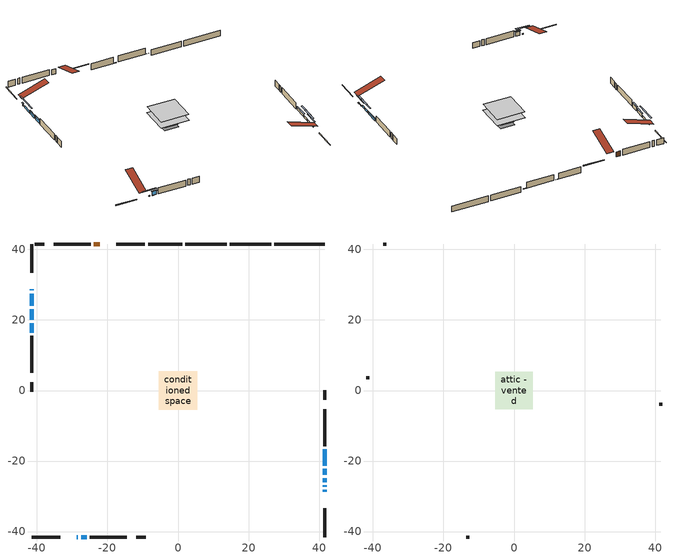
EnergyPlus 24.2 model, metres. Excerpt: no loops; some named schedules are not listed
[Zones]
conditioned space
 floor outside (Floor1 construction): -0.86,-0.86 -0.86,0.86 0.86,0.86 0.86,-0.86 z1.68
 floor adiabatic (AdiabaticFloorConstruction): -5.4,-5.4 -5.4,5.4 5.4,5.4 5.4,-5.4 z1.68
 floor foundation (Slab1 construction): -2.74,-2.74 -2.74,2.74 2.74,2.74 2.74,-2.74 z-1.88
 floor foundation (Slab1 construction 1): -2.48,-2.48 -2.48,2.48 2.48,2.48 2.48,-2.48 z-0.76
 floor foundation (Slab2 construction): -2.63,-2.63 -2.63,2.63 2.63,2.63 2.63,-2.63 z-1.88
 floor foundation (Slab2 construction 1): -2.39,-2.39 -2.39,2.39 2.39,2.39 2.39,-2.39 z-0.76
 wall outside (RimJoist1 construction): -9.41,41.55 -17.58,41.55 / -41.55,-41.55 -33.38,-41.55 / -41.55,41.55 -41.55,33.38 / 41.55,-41.55 41.55,-33.38 z1.68:1.98
 wall outside (AdiabaticWallConstruction 1): -22.19,41.55 -23.84,41.55 z1.68:3.71
 wall outside (AdiabaticWallConstruction): 41.55,-28.78 41.55,-28.21 z1.68:1.86; -41.55,28.77 -41.55,28.37 z1.68:2.8; 41.55,-27.29 41.55,-26.93 / -28.78,-41.55 -28.42,-41.55 z1.68:1.97; 41.55,-26.01 41.55,-24.89 / 41.55,-23.96 41.55,-22.23 / -41.55,27.44 -41.55,23.98 z1.68:2.54; 41.55,-21.3 41.55,-16.7 z1.68:2.62; -27.49,-41.55 -25.92,-41.55 z1.68:3.31; -41.55,23.05 -41.55,20.03 z1.68:2.91; -41.55,19.1 -41.55,16.41 z1.68:3.26
 wall outside (Wall1 construction): -24.77,41.55 -35.27,41.55 / -24.99,-41.55 -14.49,-41.55 / -41.55,15.48 -41.55,4.98 / 41.55,-15.77 41.55,-5.27 z1.68:4.12
 wall outside (Wall3 construction): -37.96,41.55 -40.62,41.55 / -11.81,-41.55 -9.14,-41.55 / -41.55,2.3 -41.55,-0.37 / 41.55,-2.58 41.55,0.08 z1.68:4.12
 wall foundation (FoundationWall1 construction): 27.35,41.55,-1.88 27.35,41.55,0.46 40.13,41.55,0.46 40.13,41.55,0.42 41.55,41.55,0.42 41.55,41.55,-1.88
 wall foundation (FoundationWall1 construction 1): 14.72,41.55,-1.88 14.72,41.55,0.46 25.25,41.55,0.46 25.25,41.55,0.42 26.42,41.55,0.42 26.42,41.55,-1.88
 wall foundation (FoundationWall2 construction): 2.09,41.55,-0.76 2.09,41.55,1.68 12.49,41.55,1.68 12.49,41.55,-0.66 13.79,41.55,-0.66 13.79,41.55,-0.76
 wall foundation (FoundationWall2 construction 1): -8.48,41.55,-0.76 -8.48,41.55,1.68 0.09,41.55,1.68 0.09,41.55,-0.66 1.16,41.55,-0.66 1.16,41.55,-0.76
 window (WindowConstruction 5): 41.55,-28.77 41.55,-28.22 z1.68:1.86
 window (WindowConstruction 4): -41.55,28.77 -41.55,28.37 z1.68:2.8
 window (WindowConstruction 6): 41.55,-27.29 41.55,-26.94 z1.68:1.97
 window (WindowConstruction 7): 41.55,-26.01 41.55,-24.89 z1.68:2.54
 window (WindowConstruction 8): 41.55,-23.96 41.55,-22.23 z1.68:2.54
 window (WindowConstruction 9): -28.77,-41.55 -28.42,-41.55 z1.68:1.97
 window (WindowConstruction 10): -41.55,27.44 -41.55,23.98 z1.68:2.54
 window (WindowConstruction): 41.55,-21.3 41.55,-16.7 z1.68:2.62
 window (WindowConstruction 1): -27.49,-41.55 -25.92,-41.55 z1.68:3.3
 window (WindowConstruction 2): -41.55,23.05 -41.55,20.03 z1.68:2.91
 window (WindowConstruction 3): -41.55,19.1 -41.55,16.41 z1.68:3.26
 door (Door): -22.19,41.55 -23.84,41.55 z1.68:3.71
 ceiling adiabatic (AdiabaticFloorConstruction): 5.4,-5.4 5.4,5.4 -5.4,5.4 -5.4,-5.4 z1.68
attic - vented
 floor to conditioned space (Floor2 construction Reversed): -5.35,-5.35 -5.35,5.35 5.35,5.35 5.35,-5.35 z4.12
 wall outside (Wall2 construction): -36.2,41.55 -37.03,41.55 / -13.56,-41.55 -12.74,-41.55 / -41.55,4.06 -41.55,3.23 / 41.55,-4.34 41.55,-3.51 z1.68:4.12
 roof outside (Roof1 construction): -21.26,41.55,4.12 -21.26,31.12,7.59 -18.51,31.12,7.59 -18.51,41.55,4.12; -29.7,-41.55,4.12 -29.7,-31.12,7.59 -32.45,-31.12,7.59 -32.45,-41.55,4.12; -41.55,29.7,4.12 -31.12,29.7,7.59 -31.12,32.45,7.59 -41.55,32.45,4.12; 41.55,-29.7,4.12 31.12,-29.7,7.59 31.12,-32.45,7.59 41.55,-32.45,4.12
shading: 41.55,-28.02 41.55,-28.97 41.96,-28.97 41.96,-28.02 z2.06; -41.55,28.17 -41.55,28.97 -41.96,28.97 -41.96,28.17 z3; 41.55,-24.47 41.55,-29.76 41.96,-29.76 41.96,-24.47 z4.44; 41.55,-22.42 41.55,-28.48 41.96,-28.48 41.96,-22.42 z5.01; 41.55,-19.76 41.55,-26.43 41.96,-26.43 41.96,-19.76 z5.01; -25.95,-41.55 -31.24,-41.55 -31.24,-41.96 -25.95,-41.96 z4.44; -41.55,21.51 -41.55,29.91 -41.96,29.91 -41.96,21.51 z5.01; 41.55,-16.49 41.55,-21.5 41.96,-21.5 41.96,-16.49 z2.82; -25.72,-41.55 -27.7,-41.55 -27.7,-41.96 -25.72,-41.96 z3.51; -41.55,19.83 -41.55,23.25 -41.96,23.25 -41.96,19.83 z3.11; -41.55,16.21 -41.55,19.3 -41.96,19.3 -41.96,16.21 z3.46
[Building]
Building 1: Terrain=Suburbs
[Site:Location]
Saskatoon Intl AP_SK: Latitude {deg}=52.17; Longitude {deg}=-106.7; Time Zone {hr}=-6; Elevation {m}=504; Keep Site Location Information=Yes
[Site:GroundTemperature:Shallow]
-3.29371, -5.9198, -6.13011, -4.88389, 0.118965, 5.09852, 9.41553, 12.1502, 12.3826, 10.1583, 5.95142, 1.12462
[Site:WaterMainsTemperature]
Calculation Method=Schedule; Temperature Schedule=mains temperature schedule
[Material] Roughness=Rough; Thermal Absorptance=0.9
Name | Thickness {m} | Conductivity {W/m-K} | Density {kg/m3} | Specific Heat {J/kg-K} | Solar Absorptance | Visible Absorptance
asphalt or fiberglass shingles | 0.00635 | 0.162714 | 1121.4 | 1465.45 | 0.84 | 0.84
ceiling loosefill ins | 0.169333 | 0.0480833 | 16.02 | 1046.75 | 0.7 | 0.7
ceiling stud and cavity | 0.1397 | 0.392753 | 65.682 | 1177.47 | 0.7 | 0.7
concrete 4.0 in. | 0.1016 | 1.803125 | 2242.8 | 837.4 | 0.7 | 0.7
concrete 8.0 in. | 0.2032 | 1.803125 | 2242.8 | 837.4 | 0.7 | 0.7
door material | 0.04445 | 0.0451087 | 512.64 | 1214.23 | 0.7 | 0.7
exterior vertical ins; exterior vertical ins 2 | 0.0471996 | 0.029427 | 32.04 | 1214.23 | 0.7 | 0.7
exterior vertical ins 1; exterior vertical ins 3 | 0.0427865 | 0.029427 | 32.04 | 1214.23 | 0.7 | 0.7
floor covering | 0.0127 | 0.0433444 | 54.468 | 1339.84 | 0.6 | 0.6
floor rigid ins; rim joist rigid ins; wall rigid ins | 0.051816 | 0.029427 | 32.04 | 1214.23 | 0.7 | 0.7
floor rigid ins 1; wall rigid ins 1 | 0.512978 | 0.029427 | 32.04 | 1214.23 | 0.7 | 0.7
floor stud and cavity | 0.1397 | 0.353874 | 92.3553 | 1139.71 | 0.7 | 0.7
floor stud and cavity 1 | 0.1397 | 1.75129 | 37.0049 | 1207.88 | 0.7 | 0.7
furniture material conditioned space 1 | 0.1524 | 0.115458 | 640.8 | 1214.23 | 0.6 | 0.6
gypsum board | 0.0127 | 0.160291 | 801 | 837.4 | 0.6 | 0.6
gypsum board 1 | 0.0127 | 0.160291 | 801 | 837.4 | 0.7 | 0.7
osb sheathing 0.5 in. | 0.0127 | 0.115458 | 512.64 | 1214.23 | 0.7 | 0.7
osb sheathing 0.75 in. | 0.01905 | 0.115458 | 512.64 | 1214.23 | 0.7 | 0.7
osb sheathing 2.0 in. | 0.0508 | 0.115458 | 512.64 | 1214.23 | 0.7 | 0.7
rim joist stud and cavity | 0.0508 | 0.060919 | 125.044 | 1163.47 | 0.6 | 0.6
slab rigid ins | 0.0378081 | 0.029427 | 32.04 | 1214.23 | 0.7 | 0.7
slab rigid ins 1 | 0.0107772 | 0.029427 | 32.04 | 1214.23 | 0.7 | 0.7
wall stud and cavity | 0.1397 | 0.233353 | 139.0536 | 1170.24 | 0.7 | 0.7
wall stud and cavity 1 | 0.0889 | 6.1454 | 50.32683 | 1063.81 | 0.6 | 0.6
wall stud and cavity 2 | 0.1397 | 0.260183 | 139.0536 | 1170.24 | 0.7 | 0.7
wall stud and cavity 3 | 0.0889 | 0.380278 | 52.3479 | 1209.89 | 0.7 | 0.7
wall stud and cavity 4 | 0.0889 | 0.391764 | 83.0341 | 1211.67 | 0.7 | 0.7
wood siding | 0.0254 | 0.102417 | 544.68 | 1172.36 | 0.4 | 0.4
wood siding 1 | 0.00254 | 0.102417 | 544.68 | 1172.36 | 0.4 | 0.4
wood siding 2; wood siding 3; wood siding 4 | 0.0254 | 0.102417 | 544.68 | 1172.36 | 0.7 | 0.7
[WindowMaterial:SimpleGlazingSystem]
Name | U-Factor {W/m2-K} | Solar Heat Gain Coefficient
WindowMaterial | 2.9378 | 0.65
WindowMaterial 1 | 2.89692 | 0.69
WindowMaterial 2 | 2.909975 | 0.68
WindowMaterial 3 | 2.881585 | 0.7
WindowMaterial 4 | 3.01729 | 0.57
WindowMaterial 5 | 6.492793 | 0.49
WindowMaterial 6 | 3.26258 | 0.43
WindowMaterial 7 | 2.94348 | 0.64
WindowMaterial 8 | 2.92814 | 0.66
WindowMaterial 9 | 3.24952 | 0.43
[Construction]
AdiabaticFloorConstruction: floor stud and cavity 1, floor rigid ins 1, osb sheathing 0.75 in., floor covering
AdiabaticWallConstruction: wood siding 3, wall rigid ins 1, wall stud and cavity 3, gypsum board
AdiabaticWallConstruction 1: wood siding 4, wall rigid ins 1, wall stud and cavity 3, gypsum board
Door: door material
Floor1 construction: floor stud and cavity, floor rigid ins, osb sheathing 0.75 in., floor covering
Floor2 construction Reversed: gypsum board, ceiling stud and cavity, ceiling loosefill ins
FoundationWall1 construction; FoundationWall1 construction 1; FoundationWall2 construction; FoundationWall2 construction 1: concrete 8.0 in., gypsum board 1
furniture construction conditioned space 1: furniture material conditioned space 1
PartitionWallConstruction: gypsum board, wall stud and cavity 4, gypsum board
RimJoist1 construction: wood siding 2, rim joist rigid ins, osb sheathing 2.0 in., rim joist stud and cavity
Roof1 construction: asphalt or fiberglass shingles
Slab1 construction; Slab1 construction 1: slab rigid ins, concrete 4.0 in.
Slab2 construction; Slab2 construction 1: slab rigid ins 1, concrete 4.0 in.
Wall1 construction: wood siding, wall rigid ins, osb sheathing 0.5 in., wall stud and cavity, gypsum board
Wall2 construction: wood siding 1, wall stud and cavity 1
Wall3 construction: wood siding, wall rigid ins, osb sheathing 0.5 in., wall stud and cavity 2, gypsum board
WindowConstruction: WindowMaterial
WindowConstruction 1: WindowMaterial 1
WindowConstruction 10; WindowConstruction 8: WindowMaterial 8
WindowConstruction 2: WindowMaterial 2
WindowConstruction 3: WindowMaterial 3
WindowConstruction 4: WindowMaterial 4
WindowConstruction 5: WindowMaterial 5
WindowConstruction 6: WindowMaterial 6
WindowConstruction 7: WindowMaterial 7
WindowConstruction 9: WindowMaterial 9
[Zone] Multiplier=1; Part of Total Floor Area=Yes
Name | Volume {m3}
attic - vented | 64.6924
conditioned space | 554.3
[Space]
Name | Zone | Volume {m3}
attic - vented 1 | attic - vented | 64.6924
conditioned space 1 | conditioned space | 554.3
[ZoneInfiltration:EffectiveLeakageArea]
infil attic - vented 1: Zone or Space=attic - vented 1; Schedule=Always On Discrete; Effective Air Leakage Area {cm2}=3930.51; Stack Coefficient=0.000411292; Wind Coefficient=1.37024e-05
[ZoneMixing]
whole house fan mix: Zone or Space=attic - vented; Schedule=Always On Continuous; Design Flow Rate Calculation Method=Flow/Zone; Design Flow Rate {m3/s}=0; Source Zone or Space=conditioned space
[SurfaceProperty:ExposedFoundationPerimeter] Exposed Perimeter Calculation Method=TotalExposedPerimeter
Name | Total Exposed Perimeter {m}
Slab1 | 14.2076
Slab1 1; Slab2 | 11.7004
Slab2 1 | 9.63561
[InternalMass] Zone or ZoneList=conditioned space; Space or SpaceList=conditioned space 1
Name | Construction | Surface Area {m2}
furniture mass conditioned space 1 | furniture construction conditioned space 1 | 89.852
partition wall mass | PartitionWallConstruction | 224.63
[Lights]
interior lighting: Zone or ZoneList or Space or SpaceList=conditioned space 1; Schedule=interior lighting schedule; Design Level Calculation Method=LightingLevel; Lighting Level {W}=343.2; Return Air Fraction=0; Fraction Radiant=0.6; Fraction Visible=0.2; Fraction Replaceable=1
[People]
occupants: Zone or ZoneList or Space or SpaceList=conditioned space 1; Number of People Schedule=occupants schedule; Number of People Calculation Method=People; Number of People=3; Fraction Radiant=0.314171; Sensible Heat Fraction=0.56303; Activity Level Schedule=occupants activity schedule; Carbon Dioxide Generation Rate {m3/s-W}=0; Enable ASHRAE 55 Comfort Warnings=No; Mean Radiant Temperature Calculation Type=EnclosureAveraged
[ElectricEquipment] Zone or ZoneList or Space or SpaceList=conditioned space 1; Design Level Calculation Method=EquipmentLevel
Name | Schedule | Design Level {W} | Fraction Latent | Fraction Radiant | Fraction Lost
clothes dryer | clothes dryer schedule | 140.772 | 0.015 | 0.081 | 0.85
clothes washer | clothes washer schedule | 32.1985 | 0.03 | 0.162 | 0.7
cooking range | cooking range schedule | 215.147 | 0.08 | 0.432 | 0.2
dishwasher | dishwasher schedule | 66.8632 | 0.3 | 0.18 | 0.4
fridge | fridge schedule | 72.9452 | 0 | 0.6 | 0
mech vent house fan | mech vent house fan schedule | 22.4 | 0 | 0 | 1
mech vent house fan cfis | mech vent house fan cfis schedule | 0 | 0 | 0 | 0
misc plug loads | misc plug loads schedule | 494.7 | 0.045 | 0.513 | 0.1
whole house fan | Always On Discrete | 0 | 0 | 0 | 1
[OtherEquipment] Zone or ZoneList or Space or SpaceList=conditioned space 1; Design Level Calculation Method=EquipmentLevel
Name | Fuel Type | Schedule | Design Level {W} | Fraction Latent | Fraction Radiant | Fraction Lost
clothes dryer 1 | Electricity | clothes dryer schedule | 0 | 0.015 | 0.081 | 0.85
cooking range 1 | Electricity | cooking range schedule | 0 | 0.08 | 0.432 | 0.2
general water use latent | None | general water use schedule | 62.594 | 1 | 0 | 0
general water use sensible | None | general water use schedule | -61.6891 | 0 | 0.6 | 0
mech vent house fan latent load | None | Always On Discrete | 0 | 1 | 0 | 0
mech vent house fan sensible load | None | Always On Discrete | 0 | 0 | 0 | 0
water heater energy adjustment1 | NaturalGas | Always On Discrete | 0.01 | 0 | 0 | 1
[ZoneInfiltration:DesignFlowRate] Zone or ZoneList or Space or SpaceList=conditioned space 1; Schedule=Always On Discrete; Design Flow Rate Calculation Method=Flow/Zone; Design Flow Rate {m3/s}=0
infil flow; natural vent flow; whole house fan flow
[AvailabilityManager:Scheduled]
central ac and furnace airloop Availability Manager: Schedule=Always On Discrete
[Foundation:Kiva] Initial Indoor Air Temperature {C}=21; Wall Depth Below Slab {m}=0.2032; Custom Block X Position 1 {m}=0.2159; Custom Block Z Position 1 {m}=0
Name | Wall Height Above Grade {m} | Custom Block Material Name 1 | Custom Block Depth 1 {m}
Foundation Kiva 1 | 0.460004 | exterior vertical ins | 2.34001
Foundation Kiva 2 | 1.68 | exterior vertical ins 1 | 2.43998
Foundation Kiva 3 | 0.460004 | exterior vertical ins 2 | 2.34001
Foundation Kiva 4 | 1.68 | exterior vertical ins 3 | 2.43998
[Foundation:Kiva:Settings]
Soil Conductivity {W/m-K}=0.849921; Soil Density {kg/m3}=1842.3; Soil Specific Heat {J/kg-K}=418.7; Ground Solar Absorptivity=0.9; Ground Thermal Absorptivity=0.9; Ground Surface Roughness {m}=0.03; Far-Field Width {m}=40; Deep-Ground Boundary Condition=ZeroFlux; Deep-Ground Depth {m}=40; Minimum Cell Dimension {m}=0.2; Maximum Cell Growth Coefficient=3; Simulation Timestep=Timestep
[Exterior:Lights]
exterior lighting: Schedule=exterior lighting schedule; Design Level {W}=75.6
[EnergyManagementSystem:GlobalVariable]
central_ac_and_furnace_airloop_Fan_RTF
infil_program_Qfan
infil_program_Qinf
natural_vent_program_Qnv
natural_vent_program_Qwhf
[EnergyManagementSystem:Sensor]
Name | Output:Variable or Output:Meter Index Key | Output:Variable or Output:Meter
airflow_gain | infil flow | Infiltration Sensible Heat Gain Energy
airflow_gain_1 | natural vent flow | Infiltration Sensible Heat Gain Energy
airflow_gain_2 | whole house fan flow | Infiltration Sensible Heat Gain Energy
airflow_loss | infil flow | Infiltration Sensible Heat Loss Energy
airflow_loss_1 | natural vent flow | Infiltration Sensible Heat Loss Energy
airflow_loss_2 | whole house fan flow | Infiltration Sensible Heat Loss Energy
clg_load_cond |  | Cooling:EnergyTransfer:Zone:CONDITIONED SPACE
clg_sp_s; clg_sp_s_1 | cooling setpoint | Schedule Value
clothes_dryer_exhaust_0_sch_s | clothes dryer exhaust 0 schedule | Schedule Value
cool_season | cooling season schedule | Schedule Value
htg_load_cond |  | Heating:EnergyTransfer:Zone:CONDITIONED SPACE
htg_sp_s; htg_sp_s_1 | heating setpoint | Schedule Value
ig_ee_conv | clothes dryer | Electric Equipment Convective Heating Energy
ig_ee_conv_2 | cooking range | Electric Equipment Convective Heating Energy
ig_ee_conv_4 | fridge | Electric Equipment Convective Heating Energy
ig_ee_conv_5 | misc plug loads | Electric Equipment Convective Heating Energy
ig_ee_conv_6 | whole house fan | Electric Equipment Convective Heating Energy
ig_ee_rad | clothes dryer | Electric Equipment Radiant Heating Energy
ig_ee_rad_2 | cooking range | Electric Equipment Radiant Heating Energy
ig_ee_rad_4 | fridge | Electric Equipment Radiant Heating Energy
ig_ee_rad_5 | misc plug loads | Electric Equipment Radiant Heating Energy
ig_ee_rad_6 | whole house fan | Electric Equipment Radiant Heating Energy
ig_lgt_conv | interior lighting | Lights Convective Heating Energy
ig_lgt_rad | interior lighting | Lights Radiant Heating Energy
ig_lgt_vis | interior lighting | Lights Visible Radiation Heating Energy
ig_oe_conv | clothes dryer 1 | Other Equipment Convective Heating Energy
ig_oe_conv_1 | cooking range 1 | Other Equipment Convective Heating Energy
ig_oe_conv_2 | general water use latent | Other Equipment Convective Heating Energy
ig_oe_conv_3 | general water use sensible | Other Equipment Convective Heating Energy
ig_oe_conv_4 | water heater energy adjustment1 | Other Equipment Convective Heating Energy
ig_oe_rad | clothes dryer 1 | Other Equipment Radiant Heating Energy
ig_oe_rad_1 | cooking range 1 | Other Equipment Radiant Heating Energy
ig_oe_rad_2 | general water use latent | Other Equipment Radiant Heating Energy
ig_oe_rad_3 | general water use sensible | Other Equipment Radiant Heating Energy
ig_oe_rad_4 | water heater energy adjustment1 | Other Equipment Radiant Heating Energy
ig_ppl_conv | occupants | People Convective Heating Energy
ig_ppl_rad | occupants | People Radiant Heating Energy
im_conv | furniture mass conditioned space 1 | Surface Inside Face Convection Heat Gain Energy
im_conv_1 | partition wall mass | Surface Inside Face Convection Heat Gain Energy
im_ig | furniture mass conditioned space 1 | Surface Inside Face Internal Gains Radiation Heat Gain Energy
im_ig_1 | partition wall mass | Surface Inside Face Internal Gains Radiation Heat Gain Energy
im_lgt | furniture mass conditioned space 1 | Surface Inside Face Lights Radiation Heat Gain Energy
im_lgt_1 | partition wall mass | Surface Inside Face Lights Radiation Heat Gain Energy
im_sol | furniture mass conditioned space 1 | Surface Inside Face Solar Radiation Heat Gain Energy
im_sol_1 | partition wall mass | Surface Inside Face Solar Radiation Heat Gain Energy
im_surf | furniture mass conditioned space 1 | Surface Inside Face Net Surface Thermal Radiation Heat Gain Energy
im_surf_1 | partition wall mass | Surface Inside Face Net Surface Thermal Radiation Heat Gain Energy
mv_conv | mech vent house fan | Electric Equipment Convective Heating Energy
mv_conv_1 | mech vent house fan cfis | Electric Equipment Convective Heating Energy
mv_conv_2 | mech vent house fan latent load | Other Equipment Convective Heating Energy
mv_conv_3 | mech vent house fan sensible load | Other Equipment Convective Heating Energy
mv_rad | mech vent house fan | Electric Equipment Radiant Heating Energy
mv_rad_1 | mech vent house fan cfis | Electric Equipment Radiant Heating Energy
mv_rad_2 | mech vent house fan latent load | Other Equipment Radiant Heating Energy
mv_rad_3 | mech vent house fan sensible load | Other Equipment Radiant Heating Energy
natural_vent_s | natural vent schedule | Schedule Value
out_pb_s |  | Site Outdoor Air Barometric Pressure
out_wt_s |  | Site Outdoor Air Humidity Ratio
site_vw_s |  | Site Wind Speed
ss_back_out | Window1 | Surface Window Shortwave from Zone Back Out Window Heat Transfer Rate
ss_back_out_1 | Window10 | Surface Window Shortwave from Zone Back Out Window Heat Transfer Rate
ss_back_out_10 | Window9 | Surface Window Shortwave from Zone Back Out Window Heat Transfer Rate
ss_back_out_2 | Window11 | Surface Window Shortwave from Zone Back Out Window Heat Transfer Rate
ss_back_out_3 | Window12 | Surface Window Shortwave from Zone Back Out Window Heat Transfer Rate
ss_back_out_4 | Window13 | Surface Window Shortwave from Zone Back Out Window Heat Transfer Rate
ss_back_out_5 | Window14 | Surface Window Shortwave from Zone Back Out Window Heat Transfer Rate
ss_back_out_6 | Window15 | Surface Window Shortwave from Zone Back Out Window Heat Transfer Rate
ss_back_out_7 | Window2 | Surface Window Shortwave from Zone Back Out Window Heat Transfer Rate
ss_back_out_8 | Window6 | Surface Window Shortwave from Zone Back Out Window Heat Transfer Rate
ss_back_out_9 | Window7 | Surface Window Shortwave from Zone Back Out Window Heat Transfer Rate
ss_conv | Door1 | Surface Inside Face Convection Heat Gain Energy
ss_conv_1 | Window1 | Surface Inside Face Convection Heat Gain Energy
ss_conv_10 | Window7 | Surface Inside Face Convection Heat Gain Energy
ss_conv_11 | Window9 | Surface Inside Face Convection Heat Gain Energy
ss_conv_2 | Window10 | Surface Inside Face Convection Heat Gain Energy
ss_conv_3 | Window11 | Surface Inside Face Convection Heat Gain Energy
ss_conv_4 | Window12 | Surface Inside Face Convection Heat Gain Energy
ss_conv_5 | Window13 | Surface Inside Face Convection Heat Gain Energy
ss_conv_6 | Window14 | Surface Inside Face Convection Heat Gain Energy
ss_conv_7 | Window15 | Surface Inside Face Convection Heat Gain Energy
ss_conv_8 | Window2 | Surface Inside Face Convection Heat Gain Energy
ss_conv_9 | Window6 | Surface Inside Face Convection Heat Gain Energy
ss_ig | Door1 | Surface Inside Face Internal Gains Radiation Heat Gain Energy
ss_ig_1 | Window1 | Surface Inside Face Internal Gains Radiation Heat Gain Energy
ss_ig_10 | Window7 | Surface Inside Face Internal Gains Radiation Heat Gain Energy
ss_ig_11 | Window9 | Surface Inside Face Internal Gains Radiation Heat Gain Energy
ss_ig_2 | Window10 | Surface Inside Face Internal Gains Radiation Heat Gain Energy
ss_ig_3 | Window11 | Surface Inside Face Internal Gains Radiation Heat Gain Energy
ss_ig_4 | Window12 | Surface Inside Face Internal Gains Radiation Heat Gain Energy
ss_ig_5 | Window13 | Surface Inside Face Internal Gains Radiation Heat Gain Energy
ss_ig_6 | Window14 | Surface Inside Face Internal Gains Radiation Heat Gain Energy
ss_ig_7 | Window15 | Surface Inside Face Internal Gains Radiation Heat Gain Energy
ss_ig_8 | Window2 | Surface Inside Face Internal Gains Radiation Heat Gain Energy
ss_ig_9 | Window6 | Surface Inside Face Internal Gains Radiation Heat Gain Energy
ss_lgt | Door1 | Surface Inside Face Lights Radiation Heat Gain Energy
ss_sol | Door1 | Surface Inside Face Solar Radiation Heat Gain Energy
ss_surf | Door1 | Surface Inside Face Net Surface Thermal Radiation Heat Gain Energy
ss_surf_1 | Window1 | Surface Inside Face Net Surface Thermal Radiation Heat Gain Energy
ss_surf_10 | Window7 | Surface Inside Face Net Surface Thermal Radiation Heat Gain Energy
ss_surf_11 | Window9 | Surface Inside Face Net Surface Thermal Radiation Heat Gain Energy
ss_surf_2 | Window10 | Surface Inside Face Net Surface Thermal Radiation Heat Gain Energy
ss_surf_3 | Window11 | Surface Inside Face Net Surface Thermal Radiation Heat Gain Energy
ss_surf_4 | Window12 | Surface Inside Face Net Surface Thermal Radiation Heat Gain Energy
ss_surf_5 | Window13 | Surface Inside Face Net Surface Thermal Radiation Heat Gain Energy
ss_surf_6 | Window14 | Surface Inside Face Net Surface Thermal Radiation Heat Gain Energy
ss_surf_7 | Window15 | Surface Inside Face Net Surface Thermal Radiation Heat Gain Energy
ss_surf_8 | Window2 | Surface Inside Face Net Surface Thermal Radiation Heat Gain Energy
ss_surf_9 | Window6 | Surface Inside Face Net Surface Thermal Radiation Heat Gain Energy
ss_trans_in | Window1 | Surface Window Transmitted Solar Radiation Rate
ss_trans_in_1 | Window10 | Surface Window Transmitted Solar Radiation Rate
ss_trans_in_10 | Window9 | Surface Window Transmitted Solar Radiation Rate
ss_trans_in_2 | Window11 | Surface Window Transmitted Solar Radiation Rate
ss_trans_in_3 | Window12 | Surface Window Transmitted Solar Radiation Rate
ss_trans_in_4 | Window13 | Surface Window Transmitted Solar Radiation Rate
ss_trans_in_5 | Window14 | Surface Window Transmitted Solar Radiation Rate
ss_trans_in_6 | Window15 | Surface Window Transmitted Solar Radiation Rate
ss_trans_in_7 | Window2 | Surface Window Transmitted Solar Radiation Rate
ss_trans_in_8 | Window6 | Surface Window Transmitted Solar Radiation Rate
ss_trans_in_9 | Window7 | Surface Window Transmitted Solar Radiation Rate
ss_trans_out | Window1 | Surface Inside Face Initial Transmitted Diffuse Transmitted Out Window Solar Radiation Rate
ss_trans_out_1 | Window10 | Surface Inside Face Initial Transmitted Diffuse Transmitted Out Window Solar Radiation Rate
ss_trans_out_10 | Window9 | Surface Inside Face Initial Transmitted Diffuse Transmitted Out Window Solar Radiation Rate
ss_trans_out_2 | Window11 | Surface Inside Face Initial Transmitted Diffuse Transmitted Out Window Solar Radiation Rate
ss_trans_out_3 | Window12 | Surface Inside Face Initial Transmitted Diffuse Transmitted Out Window Solar Radiation Rate
ss_trans_out_4 | Window13 | Surface Inside Face Initial Transmitted Diffuse Transmitted Out Window Solar Radiation Rate
ss_trans_out_5 | Window14 | Surface Inside Face Initial Transmitted Diffuse Transmitted Out Window Solar Radiation Rate
ss_trans_out_6 | Window15 | Surface Inside Face Initial Transmitted Diffuse Transmitted Out Window Solar Radiation Rate
ss_trans_out_7 | Window2 | Surface Inside Face Initial Transmitted Diffuse Transmitted Out Window Solar Radiation Rate
ss_trans_out_8 | Window6 | Surface Inside Face Initial Transmitted Diffuse Transmitted Out Window Solar Radiation Rate
